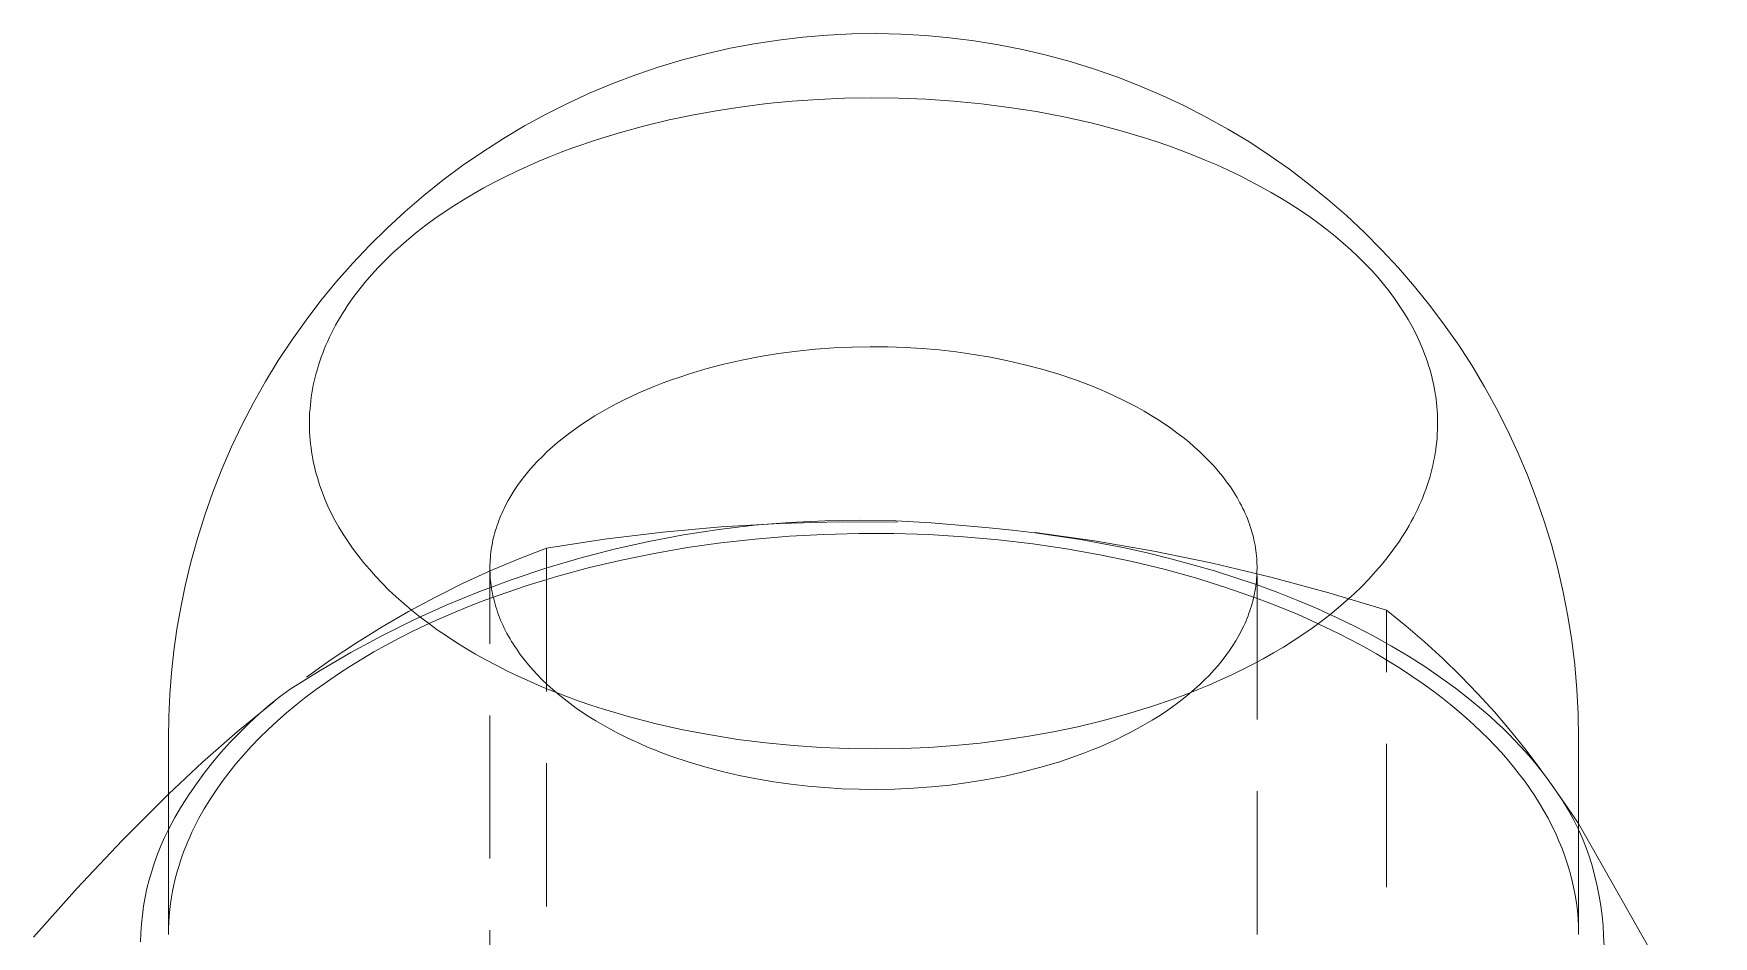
# Model space of a CAD drawing. Header units: millimetres. Extents: x -427 to 4679, y -324 to 2971.
# Drawn here: x 2578.63 to 2593.52, y 1173.72 to 1181.73 of the extents above; entities that cross this region are included whole.
import ezdxf

# ---------------------------------------------------------------- set-up
doc = ezdxf.new("R2010")
doc.units = ezdxf.units.MM
doc.linetypes.add('HIDDEN', pattern=[1.905, 1.27, -0.635])
doc.layers.add('ZANO_R', color=7, linetype='Continuous', lineweight=0)
doc.layers.add('ZANO_R_przerywana', color=7, linetype='HIDDEN', lineweight=0)

msp = doc.modelspace()

# ---------------------------------------------------------------- linework, layer by layer
at = {"layer": 'ZANO_R'}
for p, q in [((2585.016, 1181.638), (2585.231, 1181.671)), ((2585.231, 1181.671), (2585.447, 1181.697)), ((2585.447, 1181.697), (2585.664, 1181.715)), ((2585.664, 1181.715), (2585.881, 1181.725)), ((2585.881, 1181.725), (2586.099, 1181.728)), ((2586.099, 1181.728), (2586.316, 1181.723)), ((2586.316, 1181.723), (2586.533, 1181.711)), ((2586.533, 1181.711), (2586.75, 1181.691)), ((2586.75, 1181.691), (2586.966, 1181.664)), ((2586.966, 1181.664), (2587.18, 1181.629)), ((2584.38, 1181.495), (2584.591, 1181.55)), ((2584.591, 1181.55), (2584.803, 1181.598)), ((2584.803, 1181.598), (2585.016, 1181.638)), ((2587.18, 1181.629), (2587.394, 1181.587)), ((2587.394, 1181.587), (2587.606, 1181.537)), ((2587.606, 1181.537), (2587.816, 1181.48)), ((2583.763, 1181.286), (2583.966, 1181.362)), ((2583.966, 1181.362), (2584.172, 1181.432)), ((2584.172, 1181.432), (2584.38, 1181.495)), ((2587.816, 1181.48), (2588.024, 1181.416)), ((2588.024, 1181.416), (2588.229, 1181.344)), ((2583.562, 1181.202), (2583.763, 1181.286)), ((2588.229, 1181.344), (2588.432, 1181.266)), ((2588.432, 1181.266), (2588.632, 1181.18)), ((2583.17, 1181.013), (2583.365, 1181.111)), ((2583.365, 1181.111), (2583.562, 1181.202)), ((2588.632, 1181.18), (2588.829, 1181.088)), ((2588.829, 1181.088), (2589.023, 1180.988)), ((2582.979, 1180.909), (2583.17, 1181.013)), ((2589.023, 1180.988), (2589.213, 1180.882)), ((2582.609, 1180.681), (2582.792, 1180.798)), ((2582.792, 1180.798), (2582.979, 1180.909)), ((2589.213, 1180.882), (2589.399, 1180.77)), ((2589.399, 1180.77), (2589.581, 1180.651)), ((2582.43, 1180.557), (2582.609, 1180.681)), ((2589.581, 1180.651), (2589.759, 1180.526)), ((2582.256, 1180.427), (2582.43, 1180.557)), ((2589.759, 1180.526), (2589.932, 1180.394)), ((2582.086, 1180.292), (2582.256, 1180.427)), ((2589.932, 1180.394), (2590.101, 1180.257)), ((2581.921, 1180.15), (2582.086, 1180.292)), ((2590.101, 1180.257), (2590.265, 1180.114)), ((2581.761, 1180.003), (2581.921, 1180.15)), ((2590.265, 1180.114), (2590.424, 1179.965)), ((2581.606, 1179.85), (2581.761, 1180.003)), ((2590.424, 1179.965), (2590.577, 1179.811)), ((2581.457, 1179.692), (2581.606, 1179.85)), ((2590.577, 1179.811), (2590.725, 1179.651)), ((2581.313, 1179.529), (2581.457, 1179.692)), ((2590.725, 1179.651), (2590.868, 1179.487)), ((2581.175, 1179.361), (2581.313, 1179.529)), ((2590.868, 1179.487), (2591.005, 1179.318)), ((2581.043, 1179.188), (2581.175, 1179.361)), ((2591.005, 1179.318), (2591.135, 1179.144)), ((2580.917, 1179.011), (2581.043, 1179.188)), ((2591.135, 1179.144), (2591.26, 1178.965)), ((2580.797, 1178.829), (2580.917, 1179.011)), ((2580.684, 1178.644), (2580.797, 1178.829)), ((2591.26, 1178.965), (2591.378, 1178.782)), ((2591.378, 1178.782), (2591.49, 1178.596)), ((2580.577, 1178.454), (2580.684, 1178.644)), ((2591.49, 1178.596), (2591.595, 1178.405)), ((2580.477, 1178.262), (2580.577, 1178.454)), ((2591.595, 1178.405), (2591.694, 1178.211)), ((2580.383, 1178.065), (2580.477, 1178.262)), ((2591.694, 1178.211), (2591.785, 1178.014)), ((2580.297, 1177.866), (2580.383, 1178.065)), ((2591.785, 1178.014), (2591.87, 1177.814)), ((2580.217, 1177.663), (2580.297, 1177.866)), ((2591.87, 1177.814), (2591.948, 1177.61)), ((2580.145, 1177.458), (2580.217, 1177.663)), ((2591.948, 1177.61), (2592.019, 1177.405)), ((2580.08, 1177.251), (2580.145, 1177.458)), ((2592.019, 1177.405), (2592.082, 1177.197)), ((2580.021, 1177.041), (2580.08, 1177.251)), ((2592.082, 1177.197), (2592.138, 1176.986)), ((2579.971, 1176.83), (2580.021, 1177.041)), ((2592.138, 1176.986), (2592.187, 1176.774)), ((2579.932, 1176.639), (2579.971, 1176.83)), ((2592.187, 1176.774), (2592.228, 1176.561)), ((2579.898, 1176.447), (2579.932, 1176.639)), ((2579.871, 1176.255), (2579.898, 1176.447)), ((2592.228, 1176.561), (2592.262, 1176.346)), ((2592.262, 1176.346), (2592.289, 1176.13)), ((2579.85, 1176.061), (2579.871, 1176.255)), ((2579.835, 1175.867), (2579.85, 1176.061)), ((2592.289, 1176.13), (2592.308, 1175.913)), ((2579.826, 1175.673), (2579.835, 1175.867)), ((2592.308, 1175.913), (2592.319, 1175.696)), ((2579.823, 1175.478), (2579.826, 1175.673)), ((2592.319, 1175.696), (2592.323, 1175.478)), ((2579.823, 1173.739), (2579.823, 1175.478)), ((2592.323, 1175.478), (2592.323, 1173.739)), ((2579.412, 1174.573), (2579.823, 1174.984)), ((2579.823, 1174.672), (2579.788, 1174.6)), ((2592.323, 1174.724), (2593.518, 1172.617)), ((2592.358, 1174.59), (2592.323, 1174.672)), ((2579.014, 1174.151), (2579.412, 1174.573)), ((2579.756, 1174.527), (2579.726, 1174.453)), ((2579.788, 1174.6), (2579.756, 1174.527)), ((2592.389, 1174.508), (2592.358, 1174.59)), ((2579.699, 1174.378), (2579.675, 1174.302)), ((2579.726, 1174.453), (2579.699, 1174.378)), ((2592.419, 1174.424), (2592.389, 1174.508)), ((2592.445, 1174.339), (2592.419, 1174.424)), ((2579.653, 1174.225), (2579.633, 1174.148)), ((2579.675, 1174.302), (2579.653, 1174.225)), ((2592.468, 1174.254), (2592.445, 1174.339)), ((2592.488, 1174.168), (2592.468, 1174.254)), ((2578.628, 1173.717), (2579.014, 1174.151)), ((2579.617, 1174.07), (2579.603, 1173.991)), ((2579.633, 1174.148), (2579.617, 1174.07)), ((2592.506, 1174.081), (2592.488, 1174.168)), ((2592.52, 1173.993), (2592.506, 1174.081)), ((2579.603, 1173.991), (2579.592, 1173.912)), ((2592.532, 1173.905), (2592.52, 1173.993)), ((2579.584, 1173.833), (2579.578, 1173.753)), ((2579.592, 1173.912), (2579.584, 1173.833)), ((2592.54, 1173.817), (2592.532, 1173.905)), ((2592.545, 1173.729), (2592.54, 1173.817)), ((2579.578, 1173.753), (2579.575, 1173.674)), ((2592.548, 1173.64), (2592.545, 1173.729))]:
    msp.add_line(p, q, dxfattribs=at)
at = {"layer": 'ZANO_R_przerywana'}
for p, q in [((2584.695, 1181.047), (2584.911, 1181.08)), ((2584.911, 1181.08), (2585.129, 1181.107)), ((2585.129, 1181.107), (2585.353, 1181.129)), ((2585.353, 1181.129), (2585.582, 1181.145)), ((2585.582, 1181.145), (2585.815, 1181.155)), ((2585.815, 1181.155), (2586.053, 1181.159)), ((2586.053, 1181.159), (2586.294, 1181.156)), ((2586.294, 1181.156), (2586.537, 1181.146)), ((2586.537, 1181.146), (2586.783, 1181.13)), ((2586.783, 1181.13), (2587.029, 1181.106)), ((2587.029, 1181.106), (2587.274, 1181.074)), ((2587.274, 1181.074), (2587.519, 1181.036)), ((2584.045, 1180.911), (2584.262, 1180.963)), ((2584.262, 1180.963), (2584.479, 1181.008)), ((2584.479, 1181.008), (2584.695, 1181.047)), ((2587.519, 1181.036), (2587.761, 1180.989)), ((2587.761, 1180.989), (2588.001, 1180.936)), ((2588.001, 1180.936), (2588.236, 1180.875)), ((2583.408, 1180.715), (2583.618, 1180.787)), ((2583.618, 1180.787), (2583.83, 1180.852)), ((2583.83, 1180.852), (2584.045, 1180.911)), ((2588.236, 1180.875), (2588.466, 1180.807)), ((2588.466, 1180.807), (2588.579, 1180.77)), ((2588.579, 1180.77), (2588.69, 1180.732)), ((2583.101, 1180.594), (2583.202, 1180.636)), ((2583.202, 1180.636), (2583.305, 1180.676)), ((2583.305, 1180.676), (2583.408, 1180.715)), ((2588.69, 1180.732), (2588.799, 1180.692)), ((2588.799, 1180.692), (2588.907, 1180.65)), ((2588.907, 1180.65), (2589.012, 1180.607)), ((2582.807, 1180.458), (2582.904, 1180.505)), ((2582.904, 1180.505), (2583.002, 1180.55)), ((2583.002, 1180.55), (2583.101, 1180.594)), ((2589.012, 1180.607), (2589.116, 1180.563)), ((2589.116, 1180.563), (2589.217, 1180.517)), ((2589.217, 1180.517), (2589.316, 1180.469)), ((2589.316, 1180.469), (2589.413, 1180.42)), ((2582.528, 1180.308), (2582.619, 1180.36)), ((2582.619, 1180.36), (2582.712, 1180.41)), ((2582.712, 1180.41), (2582.807, 1180.458)), ((2589.413, 1180.42), (2589.507, 1180.37)), ((2589.507, 1180.37), (2589.599, 1180.319)), ((2589.599, 1180.319), (2589.688, 1180.266)), ((2582.268, 1180.145), (2582.352, 1180.201)), ((2582.352, 1180.201), (2582.439, 1180.255)), ((2582.439, 1180.255), (2582.528, 1180.308)), ((2589.688, 1180.266), (2589.775, 1180.212)), ((2589.775, 1180.212), (2589.859, 1180.158)), ((2582.028, 1179.969), (2582.106, 1180.029)), ((2582.106, 1180.029), (2582.185, 1180.088)), ((2582.185, 1180.088), (2582.268, 1180.145)), ((2589.859, 1180.158), (2589.94, 1180.102)), ((2589.94, 1180.102), (2590.019, 1180.045)), ((2590.019, 1180.045), (2590.094, 1179.988)), ((2581.882, 1179.846), (2581.954, 1179.908)), ((2581.954, 1179.908), (2582.028, 1179.969)), ((2590.094, 1179.988), (2590.167, 1179.929)), ((2590.167, 1179.929), (2590.237, 1179.87)), ((2590.237, 1179.87), (2590.303, 1179.811)), ((2581.746, 1179.719), (2581.812, 1179.783)), ((2581.812, 1179.783), (2581.882, 1179.846)), ((2590.303, 1179.811), (2590.367, 1179.751)), ((2590.367, 1179.751), (2590.429, 1179.69)), ((2581.565, 1179.521), (2581.622, 1179.588)), ((2581.622, 1179.588), (2581.683, 1179.654)), ((2581.683, 1179.654), (2581.746, 1179.719)), ((2590.429, 1179.69), (2590.487, 1179.629)), ((2590.487, 1179.629), (2590.542, 1179.567)), ((2581.459, 1179.385), (2581.511, 1179.454)), ((2581.511, 1179.454), (2581.565, 1179.521)), ((2590.542, 1179.567), (2590.594, 1179.505)), ((2590.594, 1179.505), (2590.643, 1179.443)), ((2590.643, 1179.443), (2590.69, 1179.38)), ((2581.367, 1179.247), (2581.389, 1179.282)), ((2581.389, 1179.282), (2581.411, 1179.316)), ((2581.411, 1179.316), (2581.459, 1179.385)), ((2590.69, 1179.38), (2590.733, 1179.318)), ((2590.733, 1179.318), (2590.774, 1179.255)), ((2581.287, 1179.107), (2581.305, 1179.142)), ((2581.305, 1179.142), (2581.325, 1179.177)), ((2581.325, 1179.177), (2581.345, 1179.212)), ((2581.345, 1179.212), (2581.367, 1179.247)), ((2590.774, 1179.255), (2590.812, 1179.193)), ((2590.812, 1179.193), (2590.847, 1179.13)), ((2590.847, 1179.13), (2590.879, 1179.068)), ((2581.219, 1178.966), (2581.235, 1179.001)), ((2581.235, 1179.001), (2581.251, 1179.037)), ((2581.251, 1179.037), (2581.269, 1179.072)), ((2581.269, 1179.072), (2581.287, 1179.107)), ((2590.879, 1179.068), (2590.909, 1179.005)), ((2590.909, 1179.005), (2590.936, 1178.943)), ((2581.165, 1178.824), (2581.177, 1178.859)), ((2581.177, 1178.859), (2581.191, 1178.895)), ((2581.191, 1178.895), (2581.205, 1178.93)), ((2581.205, 1178.93), (2581.219, 1178.966)), ((2584.907, 1178.833), (2584.746, 1178.796)), ((2585.069, 1178.864), (2584.907, 1178.833)), ((2585.232, 1178.891), (2585.069, 1178.864)), ((2585.396, 1178.912), (2585.232, 1178.891)), ((2585.56, 1178.929), (2585.396, 1178.912)), ((2585.722, 1178.941), (2585.56, 1178.929)), ((2585.883, 1178.949), (2585.722, 1178.941)), ((2586.043, 1178.952), (2585.883, 1178.949)), ((2586.199, 1178.95), (2586.043, 1178.952)), ((2586.353, 1178.945), (2586.199, 1178.95)), ((2586.504, 1178.936), (2586.353, 1178.945)), ((2586.654, 1178.923), (2586.504, 1178.936)), ((2586.805, 1178.906), (2586.654, 1178.923)), ((2586.958, 1178.884), (2586.805, 1178.906)), ((2587.111, 1178.858), (2586.958, 1178.884)), ((2587.263, 1178.827), (2587.111, 1178.858)), ((2590.936, 1178.943), (2590.949, 1178.912)), ((2590.949, 1178.912), (2590.961, 1178.881)), ((2590.961, 1178.881), (2590.972, 1178.849)), ((2590.972, 1178.849), (2590.983, 1178.817)), ((2581.115, 1178.647), (2581.123, 1178.682)), ((2581.123, 1178.682), (2581.133, 1178.717)), ((2581.133, 1178.717), (2581.143, 1178.753)), ((2581.143, 1178.753), (2581.153, 1178.788)), ((2581.153, 1178.788), (2581.165, 1178.824)), ((2584.357, 1178.683), (2584.282, 1178.657)), ((2584.433, 1178.708), (2584.357, 1178.683)), ((2584.588, 1178.755), (2584.433, 1178.708)), ((2584.746, 1178.796), (2584.588, 1178.755)), ((2587.415, 1178.792), (2587.263, 1178.827)), ((2587.566, 1178.752), (2587.415, 1178.792)), ((2587.715, 1178.707), (2587.566, 1178.752)), ((2587.862, 1178.658), (2587.715, 1178.707)), ((2590.983, 1178.817), (2590.993, 1178.785)), ((2590.993, 1178.785), (2591.003, 1178.753)), ((2591.003, 1178.753), (2591.012, 1178.721)), ((2591.012, 1178.721), (2591.021, 1178.688)), ((2591.021, 1178.688), (2591.029, 1178.655)), ((2581.089, 1178.505), (2581.094, 1178.54)), ((2581.094, 1178.54), (2581.101, 1178.576)), ((2581.101, 1178.576), (2581.107, 1178.611)), ((2581.107, 1178.611), (2581.115, 1178.647)), ((2583.993, 1178.542), (2583.924, 1178.51)), ((2584.063, 1178.572), (2583.993, 1178.542)), ((2584.135, 1178.602), (2584.063, 1178.572)), ((2584.208, 1178.63), (2584.135, 1178.602)), ((2584.282, 1178.657), (2584.208, 1178.63)), ((2587.934, 1178.632), (2587.862, 1178.658)), ((2588.005, 1178.604), (2587.934, 1178.632)), ((2588.075, 1178.575), (2588.005, 1178.604)), ((2588.144, 1178.545), (2588.075, 1178.575)), ((2588.212, 1178.514), (2588.144, 1178.545)), ((2591.029, 1178.655), (2591.036, 1178.622)), ((2591.036, 1178.622), (2591.043, 1178.589)), ((2591.043, 1178.589), (2591.049, 1178.556)), ((2591.049, 1178.556), (2591.054, 1178.522)), ((2581.075, 1178.365), (2581.078, 1178.4)), ((2581.078, 1178.4), (2581.081, 1178.435)), ((2581.081, 1178.435), (2581.085, 1178.47)), ((2581.085, 1178.47), (2581.089, 1178.505)), ((2583.726, 1178.409), (2583.664, 1178.374)), ((2583.791, 1178.444), (2583.726, 1178.409)), ((2583.857, 1178.477), (2583.791, 1178.444)), ((2583.924, 1178.51), (2583.857, 1178.477)), ((2588.279, 1178.482), (2588.212, 1178.514)), ((2588.345, 1178.449), (2588.279, 1178.482)), ((2588.409, 1178.415), (2588.345, 1178.449)), ((2588.472, 1178.38), (2588.409, 1178.415)), ((2591.054, 1178.522), (2591.059, 1178.489)), ((2591.059, 1178.489), (2591.063, 1178.455)), ((2591.063, 1178.455), (2591.066, 1178.421)), ((2591.066, 1178.421), (2591.069, 1178.387)), ((2591.069, 1178.387), (2591.071, 1178.353)), ((2581.073, 1178.295), (2581.074, 1178.33)), ((2581.073, 1178.261), (2581.073, 1178.295)), ((2581.073, 1178.226), (2581.073, 1178.261)), ((2581.074, 1178.33), (2581.075, 1178.365)), ((2583.486, 1178.263), (2583.43, 1178.224)), ((2583.543, 1178.3), (2583.486, 1178.263)), ((2583.603, 1178.338), (2583.543, 1178.3)), ((2583.664, 1178.374), (2583.603, 1178.338)), ((2588.533, 1178.343), (2588.472, 1178.38)), ((2588.593, 1178.306), (2588.533, 1178.343)), ((2588.651, 1178.268), (2588.593, 1178.306)), ((2588.708, 1178.229), (2588.651, 1178.268)), ((2591.071, 1178.353), (2591.072, 1178.318)), ((2591.072, 1178.318), (2591.073, 1178.284)), ((2591.073, 1178.249), (2591.072, 1178.214)), ((2591.073, 1178.284), (2591.073, 1178.249)), ((2581.075, 1178.192), (2581.073, 1178.226)), ((2581.077, 1178.158), (2581.075, 1178.192)), ((2581.079, 1178.123), (2581.077, 1178.158)), ((2581.083, 1178.09), (2581.079, 1178.123)), ((2581.087, 1178.056), (2581.083, 1178.09)), ((2583.275, 1178.104), (2583.227, 1178.063)), ((2583.325, 1178.145), (2583.275, 1178.104)), ((2583.377, 1178.185), (2583.325, 1178.145)), ((2583.43, 1178.224), (2583.377, 1178.185)), ((2588.763, 1178.189), (2588.708, 1178.229)), ((2588.815, 1178.149), (2588.763, 1178.189)), ((2588.867, 1178.107), (2588.815, 1178.149)), ((2588.916, 1178.065), (2588.867, 1178.107)), ((2591.065, 1178.11), (2591.061, 1178.074)), ((2591.068, 1178.145), (2591.065, 1178.11)), ((2591.07, 1178.18), (2591.068, 1178.145)), ((2591.072, 1178.214), (2591.07, 1178.18)), ((2581.092, 1178.022), (2581.087, 1178.056)), ((2581.097, 1177.989), (2581.092, 1178.022)), ((2581.103, 1177.955), (2581.097, 1177.989)), ((2581.11, 1177.922), (2581.103, 1177.955)), ((2583.096, 1177.937), (2583.056, 1177.894)), ((2583.138, 1177.979), (2583.096, 1177.937)), ((2583.181, 1178.022), (2583.138, 1177.979)), ((2583.227, 1178.063), (2583.181, 1178.022)), ((2588.963, 1178.023), (2588.916, 1178.065)), ((2589.008, 1177.979), (2588.963, 1178.023)), ((2589.051, 1177.935), (2589.008, 1177.979)), ((2589.093, 1177.891), (2589.051, 1177.935)), ((2591.045, 1177.969), (2591.038, 1177.933)), ((2591.051, 1178.004), (2591.045, 1177.969)), ((2591.057, 1178.039), (2591.051, 1178.004)), ((2591.061, 1178.074), (2591.057, 1178.039)), ((2581.117, 1177.889), (2581.11, 1177.922)), ((2581.125, 1177.856), (2581.117, 1177.889)), ((2581.134, 1177.824), (2581.125, 1177.856)), ((2581.143, 1177.791), (2581.134, 1177.824)), ((2581.152, 1177.759), (2581.143, 1177.791)), ((2582.983, 1177.808), (2582.949, 1177.764)), ((2583.018, 1177.851), (2582.983, 1177.808)), ((2583.056, 1177.894), (2583.018, 1177.851)), ((2589.132, 1177.846), (2589.093, 1177.891)), ((2589.169, 1177.8), (2589.132, 1177.846)), ((2589.203, 1177.754), (2589.169, 1177.8)), ((2591.003, 1177.791), (2590.992, 1177.756)), ((2591.013, 1177.827), (2591.003, 1177.791)), ((2591.022, 1177.862), (2591.013, 1177.827)), ((2591.031, 1177.898), (2591.022, 1177.862)), ((2591.038, 1177.933), (2591.031, 1177.898)), ((2581.163, 1177.727), (2581.152, 1177.759)), ((2581.174, 1177.695), (2581.163, 1177.727)), ((2581.185, 1177.664), (2581.174, 1177.695)), ((2581.197, 1177.633), (2581.185, 1177.664)), ((2582.888, 1177.676), (2582.861, 1177.632)), ((2582.918, 1177.72), (2582.888, 1177.676)), ((2582.949, 1177.764), (2582.918, 1177.72)), ((2589.236, 1177.708), (2589.203, 1177.754)), ((2589.252, 1177.685), (2589.236, 1177.708)), ((2589.267, 1177.662), (2589.252, 1177.685)), ((2589.281, 1177.638), (2589.267, 1177.662)), ((2589.295, 1177.615), (2589.281, 1177.638)), ((2590.955, 1177.649), (2590.941, 1177.614)), ((2590.968, 1177.685), (2590.955, 1177.649)), ((2590.981, 1177.72), (2590.968, 1177.685)), ((2590.992, 1177.756), (2590.981, 1177.72)), ((2581.21, 1177.601), (2581.197, 1177.633)), ((2581.237, 1177.539), (2581.21, 1177.601)), ((2581.266, 1177.477), (2581.237, 1177.539)), ((2582.79, 1177.5), (2582.78, 1177.478)), ((2582.801, 1177.522), (2582.79, 1177.5)), ((2582.812, 1177.544), (2582.801, 1177.522)), ((2582.835, 1177.588), (2582.812, 1177.544)), ((2582.861, 1177.632), (2582.835, 1177.588)), ((2589.308, 1177.592), (2589.295, 1177.615)), ((2589.321, 1177.568), (2589.308, 1177.592)), ((2589.334, 1177.545), (2589.321, 1177.568)), ((2589.345, 1177.521), (2589.334, 1177.545)), ((2589.357, 1177.497), (2589.345, 1177.521)), ((2589.367, 1177.474), (2589.357, 1177.497)), ((2590.894, 1177.508), (2590.877, 1177.473)), ((2590.911, 1177.543), (2590.894, 1177.508)), ((2590.926, 1177.579), (2590.911, 1177.543)), ((2590.941, 1177.614), (2590.926, 1177.579)), ((2581.299, 1177.414), (2581.266, 1177.477)), ((2581.334, 1177.352), (2581.299, 1177.414)), ((2581.372, 1177.289), (2581.334, 1177.352)), ((2582.73, 1177.346), (2582.723, 1177.324)), ((2582.737, 1177.368), (2582.73, 1177.346)), ((2582.745, 1177.39), (2582.737, 1177.368)), ((2582.753, 1177.412), (2582.745, 1177.39)), ((2582.761, 1177.434), (2582.753, 1177.412)), ((2582.77, 1177.456), (2582.761, 1177.434)), ((2582.78, 1177.478), (2582.77, 1177.456)), ((2584.205, 1177.308), (2584.723, 1177.354)), ((2585.014, 1177.368), (2584.701, 1177.331)), ((2584.723, 1177.354), (2585.243, 1177.385)), ((2585.327, 1177.394), (2585.014, 1177.368)), ((2585.243, 1177.385), (2585.763, 1177.398)), ((2585.641, 1177.409), (2585.327, 1177.394)), ((2585.956, 1177.414), (2585.641, 1177.409)), ((2585.763, 1177.398), (2586.283, 1177.395)), ((2586.27, 1177.408), (2585.956, 1177.414)), ((2586.584, 1177.391), (2586.27, 1177.408)), ((2586.897, 1177.364), (2586.584, 1177.391)), ((2587.099, 1177.347), (2586.897, 1177.364)), ((2587.302, 1177.326), (2587.099, 1177.347)), ((2589.378, 1177.45), (2589.367, 1177.474)), ((2589.387, 1177.427), (2589.378, 1177.45)), ((2589.396, 1177.403), (2589.387, 1177.427)), ((2589.405, 1177.379), (2589.396, 1177.403)), ((2589.413, 1177.356), (2589.405, 1177.379)), ((2589.42, 1177.332), (2589.413, 1177.356)), ((2590.821, 1177.367), (2590.8, 1177.332)), ((2590.84, 1177.402), (2590.821, 1177.367)), ((2590.859, 1177.437), (2590.84, 1177.402)), ((2590.877, 1177.473), (2590.859, 1177.437)), ((2581.412, 1177.227), (2581.372, 1177.289)), ((2581.456, 1177.164), (2581.412, 1177.227)), ((2582.692, 1177.194), (2582.688, 1177.173)), ((2582.696, 1177.216), (2582.692, 1177.194)), ((2582.7, 1177.238), (2582.696, 1177.216)), ((2582.705, 1177.259), (2582.7, 1177.238)), ((2582.711, 1177.281), (2582.705, 1177.259)), ((2582.717, 1177.303), (2582.711, 1177.281)), ((2582.723, 1177.324), (2582.717, 1177.303)), ((2583.175, 1177.164), (2583.689, 1177.244)), ((2583.689, 1177.244), (2584.205, 1177.308)), ((2584.081, 1177.225), (2583.774, 1177.157)), ((2584.39, 1177.283), (2584.081, 1177.225)), ((2584.701, 1177.331), (2584.39, 1177.283)), ((2584.721, 1177.212), (2584.423, 1177.17)), ((2585.023, 1177.246), (2584.721, 1177.212)), ((2585.327, 1177.271), (2585.023, 1177.246)), ((2585.634, 1177.288), (2585.327, 1177.271)), ((2585.942, 1177.296), (2585.634, 1177.288)), ((2586.252, 1177.295), (2585.942, 1177.296)), ((2586.562, 1177.286), (2586.252, 1177.295)), ((2586.872, 1177.267), (2586.562, 1177.286)), ((2587.18, 1177.24), (2586.872, 1177.267)), ((2587.484, 1177.204), (2587.18, 1177.24)), ((2587.504, 1177.302), (2587.302, 1177.326)), ((2587.784, 1177.16), (2587.484, 1177.204)), ((2587.707, 1177.273), (2587.504, 1177.302)), ((2587.505, 1177.305), (2588.032, 1177.23)), ((2587.909, 1177.241), (2587.707, 1177.273)), ((2588.111, 1177.205), (2587.909, 1177.241)), ((2588.032, 1177.23), (2588.557, 1177.139)), ((2588.311, 1177.164), (2588.111, 1177.205)), ((2589.427, 1177.309), (2589.42, 1177.332)), ((2589.434, 1177.285), (2589.427, 1177.309)), ((2589.44, 1177.262), (2589.434, 1177.285)), ((2589.445, 1177.238), (2589.44, 1177.262)), ((2589.45, 1177.215), (2589.445, 1177.238)), ((2589.455, 1177.191), (2589.45, 1177.215)), ((2589.459, 1177.168), (2589.455, 1177.191)), ((2590.734, 1177.228), (2590.686, 1177.159)), ((2590.757, 1177.263), (2590.734, 1177.228)), ((2590.779, 1177.297), (2590.757, 1177.263)), ((2590.8, 1177.332), (2590.779, 1177.297)), ((2581.502, 1177.102), (2581.456, 1177.164)), ((2581.552, 1177.039), (2581.502, 1177.102)), ((2582.675, 1177.062), (2582.674, 1177.039)), ((2582.677, 1177.084), (2582.675, 1177.062)), ((2582.675, 1176.963), (2582.924, 1177.068)), ((2582.679, 1177.106), (2582.677, 1177.084)), ((2582.681, 1177.129), (2582.679, 1177.106)), ((2582.684, 1177.151), (2582.681, 1177.129)), ((2582.688, 1177.173), (2582.684, 1177.151)), ((2582.924, 1177.068), (2583.175, 1177.164)), ((2583.47, 1177.077), (2583.168, 1176.988)), ((2583.175, 1177.164), (2583.175, 1172.805)), ((2583.774, 1177.157), (2583.47, 1177.077)), ((2583.839, 1177.06), (2583.554, 1176.993)), ((2584.129, 1177.119), (2583.839, 1177.06)), ((2584.423, 1177.17), (2584.129, 1177.119)), ((2588.078, 1177.107), (2587.784, 1177.16)), ((2588.367, 1177.047), (2588.078, 1177.107)), ((2588.511, 1177.12), (2588.311, 1177.164)), ((2588.65, 1176.978), (2588.367, 1177.047)), ((2588.708, 1177.072), (2588.511, 1177.12)), ((2588.557, 1177.139), (2589.078, 1177.032)), ((2588.903, 1177.019), (2588.708, 1177.072)), ((2589.462, 1177.145), (2589.459, 1177.168)), ((2589.465, 1177.121), (2589.462, 1177.145)), ((2589.468, 1177.098), (2589.465, 1177.121)), ((2589.47, 1177.075), (2589.468, 1177.098)), ((2589.471, 1177.052), (2589.47, 1177.075)), ((2589.472, 1177.029), (2589.471, 1177.052)), ((2590.635, 1177.091), (2590.581, 1177.023)), ((2590.686, 1177.159), (2590.635, 1177.091)), ((2581.604, 1176.978), (2581.552, 1177.039)), ((2581.659, 1176.916), (2581.604, 1176.978)), ((2581.717, 1176.855), (2581.659, 1176.916)), ((2582.431, 1176.851), (2582.675, 1176.963)), ((2582.674, 1177.039), (2582.673, 1177.017)), ((2582.673, 1177.017), (2582.673, 1176.994)), ((2582.673, 1176.994), (2582.673, 1176.971)), ((2582.673, 1176.971), (2582.674, 1176.948)), ((2582.673, 1168.698), (2582.673, 1176.962)), ((2582.674, 1176.948), (2582.675, 1176.925)), ((2582.675, 1176.925), (2582.676, 1176.902)), ((2582.676, 1176.902), (2582.678, 1176.879)), ((2583.168, 1176.988), (2582.87, 1176.888)), ((2583.275, 1176.918), (2583.002, 1176.835)), ((2583.554, 1176.993), (2583.275, 1176.918)), ((2588.927, 1176.902), (2588.65, 1176.978)), ((2589.096, 1176.963), (2588.903, 1177.019)), ((2589.196, 1176.818), (2588.927, 1176.902)), ((2589.078, 1177.032), (2589.596, 1176.909)), ((2589.286, 1176.903), (2589.096, 1176.963)), ((2589.473, 1176.84), (2589.286, 1176.903)), ((2589.467, 1176.871), (2589.469, 1176.893)), ((2589.469, 1176.893), (2589.47, 1176.916)), ((2589.47, 1176.916), (2589.472, 1176.938)), ((2589.473, 1177.006), (2589.472, 1177.029)), ((2589.472, 1176.961), (2589.473, 1176.983)), ((2589.472, 1176.938), (2589.472, 1176.961)), ((2589.473, 1176.983), (2589.473, 1177.006)), ((2589.473, 1176.916), (2589.473, 1168.698)), ((2589.596, 1176.909), (2590.11, 1176.77)), ((2590.523, 1176.957), (2590.463, 1176.891)), ((2590.581, 1177.023), (2590.523, 1176.957)), ((2581.778, 1176.794), (2581.717, 1176.855)), ((2581.842, 1176.734), (2581.778, 1176.794)), ((2582.189, 1176.731), (2582.431, 1176.851)), ((2582.575, 1176.778), (2582.285, 1176.659)), ((2582.87, 1176.888), (2582.575, 1176.778)), ((2582.736, 1176.744), (2582.605, 1176.696)), ((2582.678, 1176.879), (2582.681, 1176.856)), ((2582.681, 1176.856), (2582.684, 1176.833)), ((2582.684, 1176.833), (2582.687, 1176.81)), ((2582.687, 1176.81), (2582.691, 1176.786)), ((2582.691, 1176.786), (2582.695, 1176.763)), ((2582.695, 1176.763), (2582.7, 1176.739)), ((2583.002, 1176.835), (2582.736, 1176.744)), ((2589.458, 1176.726), (2589.196, 1176.818)), ((2589.445, 1176.74), (2589.45, 1176.761)), ((2589.45, 1176.761), (2589.454, 1176.783)), ((2589.454, 1176.783), (2589.458, 1176.805)), ((2589.458, 1176.805), (2589.461, 1176.827)), ((2589.461, 1176.827), (2589.464, 1176.849)), ((2589.464, 1176.849), (2589.467, 1176.871)), ((2589.656, 1176.772), (2589.473, 1176.84)), ((2589.835, 1176.701), (2589.656, 1176.772)), ((2590.11, 1176.77), (2590.62, 1176.615)), ((2590.333, 1176.761), (2590.264, 1176.698)), ((2590.4, 1176.825), (2590.333, 1176.761)), ((2590.463, 1176.891), (2590.4, 1176.825)), ((2581.719, 1176.469), (2581.952, 1176.604)), ((2581.909, 1176.674), (2581.842, 1176.734)), ((2581.979, 1176.615), (2581.909, 1176.674)), ((2581.952, 1176.604), (2582.189, 1176.731)), ((2582.052, 1176.557), (2581.979, 1176.615)), ((2582.285, 1176.659), (2581.998, 1176.529)), ((2582.476, 1176.645), (2582.35, 1176.593)), ((2582.605, 1176.696), (2582.476, 1176.645)), ((2582.7, 1176.739), (2582.706, 1176.716)), ((2582.706, 1176.716), (2582.712, 1176.692)), ((2582.712, 1176.692), (2582.718, 1176.669)), ((2582.718, 1176.669), (2582.725, 1176.645)), ((2582.725, 1176.645), (2582.733, 1176.622)), ((2582.733, 1176.622), (2582.741, 1176.598)), ((2582.741, 1176.598), (2582.749, 1176.574)), ((2589.401, 1176.588), (2589.409, 1176.61)), ((2589.409, 1176.61), (2589.416, 1176.631)), ((2589.416, 1176.631), (2589.423, 1176.653)), ((2589.423, 1176.653), (2589.429, 1176.675)), ((2589.429, 1176.675), (2589.435, 1176.697)), ((2589.435, 1176.697), (2589.44, 1176.718)), ((2589.44, 1176.718), (2589.445, 1176.74)), ((2589.586, 1176.678), (2589.458, 1176.726)), ((2589.712, 1176.628), (2589.586, 1176.678)), ((2589.836, 1176.576), (2589.712, 1176.628)), ((2590.011, 1176.627), (2589.835, 1176.701)), ((2590.182, 1176.549), (2590.011, 1176.627)), ((2590.192, 1176.636), (2590.117, 1176.575)), ((2590.264, 1176.698), (2590.192, 1176.636)), ((2590.62, 1172.255), (2590.62, 1176.615)), ((2590.62, 1176.615), (2590.791, 1176.477)), ((2581.49, 1176.327), (2581.719, 1176.469)), ((2581.998, 1176.529), (2581.716, 1176.389)), ((2582.103, 1176.483), (2581.984, 1176.426)), ((2582.127, 1176.499), (2582.052, 1176.557)), ((2582.225, 1176.539), (2582.103, 1176.483)), ((2582.206, 1176.442), (2582.127, 1176.499)), ((2582.35, 1176.593), (2582.225, 1176.539)), ((2582.749, 1176.574), (2582.759, 1176.551)), ((2582.759, 1176.551), (2582.768, 1176.527)), ((2582.768, 1176.527), (2582.778, 1176.504)), ((2582.778, 1176.504), (2582.789, 1176.48)), ((2582.789, 1176.48), (2582.8, 1176.456)), ((2582.8, 1176.456), (2582.812, 1176.433)), ((2589.334, 1176.434), (2589.345, 1176.456)), ((2589.345, 1176.456), (2589.356, 1176.478)), ((2589.356, 1176.478), (2589.366, 1176.5)), ((2589.366, 1176.5), (2589.375, 1176.522)), ((2589.375, 1176.522), (2589.384, 1176.544)), ((2589.384, 1176.544), (2589.393, 1176.566)), ((2589.393, 1176.566), (2589.401, 1176.588)), ((2589.958, 1176.522), (2589.836, 1176.576)), ((2589.96, 1176.457), (2589.878, 1176.4)), ((2590.077, 1176.466), (2589.958, 1176.522)), ((2590.04, 1176.515), (2589.96, 1176.457)), ((2590.117, 1176.575), (2590.04, 1176.515)), ((2590.194, 1176.409), (2590.077, 1176.466)), ((2590.348, 1176.468), (2590.182, 1176.549)), ((2590.509, 1176.384), (2590.348, 1176.468)), ((2590.791, 1176.477), (2590.957, 1176.334)), ((2581.266, 1176.178), (2581.49, 1176.327)), ((2581.716, 1176.389), (2581.439, 1176.24)), ((2581.754, 1176.306), (2581.644, 1176.245)), ((2581.868, 1176.367), (2581.754, 1176.306)), ((2581.984, 1176.426), (2581.868, 1176.367)), ((2582.287, 1176.387), (2582.206, 1176.442)), ((2582.371, 1176.332), (2582.287, 1176.387)), ((2582.457, 1176.278), (2582.371, 1176.332)), ((2582.812, 1176.433), (2582.824, 1176.409)), ((2582.824, 1176.409), (2582.837, 1176.386)), ((2582.837, 1176.386), (2582.851, 1176.362)), ((2582.851, 1176.362), (2582.864, 1176.339)), ((2582.864, 1176.339), (2582.879, 1176.316)), ((2582.879, 1176.316), (2582.894, 1176.292)), ((2589.228, 1176.257), (2589.258, 1176.301)), ((2589.258, 1176.301), (2589.285, 1176.345)), ((2589.285, 1176.345), (2589.311, 1176.39)), ((2589.311, 1176.39), (2589.334, 1176.434)), ((2589.793, 1176.344), (2589.707, 1176.289)), ((2589.878, 1176.4), (2589.793, 1176.344)), ((2590.309, 1176.35), (2590.194, 1176.409)), ((2590.421, 1176.29), (2590.309, 1176.35)), ((2590.665, 1176.297), (2590.509, 1176.384)), ((2590.816, 1176.207), (2590.665, 1176.297)), ((2590.957, 1176.334), (2591.12, 1176.186)), ((2581.046, 1176.022), (2581.266, 1176.178)), ((2581.439, 1176.24), (2581.168, 1176.082)), ((2581.536, 1176.181), (2581.432, 1176.117)), ((2581.644, 1176.245), (2581.536, 1176.181)), ((2582.546, 1176.226), (2582.457, 1176.278)), ((2582.638, 1176.174), (2582.546, 1176.226)), ((2582.733, 1176.124), (2582.638, 1176.174)), ((2582.894, 1176.292), (2582.91, 1176.269)), ((2582.91, 1176.269), (2582.942, 1176.223)), ((2582.942, 1176.223), (2582.977, 1176.177)), ((2582.977, 1176.177), (2583.014, 1176.132)), ((2589.127, 1176.126), (2589.163, 1176.17)), ((2589.163, 1176.17), (2589.196, 1176.214)), ((2589.196, 1176.214), (2589.228, 1176.257)), ((2589.526, 1176.185), (2589.433, 1176.135)), ((2589.617, 1176.236), (2589.526, 1176.185)), ((2589.707, 1176.289), (2589.617, 1176.236)), ((2590.531, 1176.227), (2590.421, 1176.29)), ((2590.638, 1176.164), (2590.531, 1176.227)), ((2590.743, 1176.098), (2590.638, 1176.164)), ((2590.961, 1176.115), (2590.816, 1176.207)), ((2591.12, 1176.186), (2591.277, 1176.033)), ((2581.168, 1176.082), (2580.901, 1175.915)), ((2581.33, 1176.051), (2581.232, 1175.984)), ((2581.432, 1176.117), (2581.33, 1176.051)), ((2582.829, 1176.075), (2582.733, 1176.124)), ((2582.928, 1176.028), (2582.829, 1176.075)), ((2583.03, 1175.982), (2582.928, 1176.028)), ((2583.014, 1176.132), (2583.053, 1176.087)), ((2583.053, 1176.087), (2583.094, 1176.042)), ((2583.094, 1176.042), (2583.137, 1175.998)), ((2589.008, 1175.998), (2589.05, 1176.04)), ((2589.05, 1176.04), (2589.09, 1176.083)), ((2589.09, 1176.083), (2589.127, 1176.126)), ((2589.242, 1176.039), (2589.144, 1175.994)), ((2589.339, 1176.086), (2589.242, 1176.039)), ((2589.433, 1176.135), (2589.339, 1176.086)), ((2590.845, 1176.031), (2590.743, 1176.098)), ((2590.944, 1175.963), (2590.845, 1176.031)), ((2591.1, 1176.02), (2590.961, 1176.115)), ((2591.233, 1175.923), (2591.1, 1176.02)), ((2591.277, 1176.033), (2591.43, 1175.875)), ((2580.901, 1175.915), (2580.806, 1175.844)), ((2581.136, 1175.916), (2581.044, 1175.847)), ((2581.232, 1175.984), (2581.136, 1175.916)), ((2583.133, 1175.937), (2583.03, 1175.982)), ((2583.239, 1175.894), (2583.133, 1175.937)), ((2583.137, 1175.998), (2583.183, 1175.955)), ((2583.183, 1175.955), (2583.23, 1175.912)), ((2583.23, 1175.912), (2583.279, 1175.87)), ((2583.346, 1175.852), (2583.239, 1175.894)), ((2583.279, 1175.87), (2583.33, 1175.829)), ((2583.456, 1175.813), (2583.346, 1175.852)), ((2588.841, 1175.868), (2588.738, 1175.83)), ((2588.821, 1175.833), (2588.87, 1175.873)), ((2588.943, 1175.909), (2588.841, 1175.868)), ((2588.87, 1175.873), (2588.918, 1175.914)), ((2588.918, 1175.914), (2588.964, 1175.956)), ((2589.044, 1175.951), (2588.943, 1175.909)), ((2588.964, 1175.956), (2589.008, 1175.998)), ((2589.144, 1175.994), (2589.044, 1175.951)), ((2591.04, 1175.893), (2590.944, 1175.963)), ((2591.116, 1175.835), (2591.04, 1175.893)), ((2591.36, 1175.824), (2591.233, 1175.923)), ((2591.43, 1175.875), (2591.577, 1175.713)), ((2580.436, 1175.54), (2580.756, 1175.803)), ((2580.714, 1175.769), (2580.624, 1175.692)), ((2580.806, 1175.844), (2580.714, 1175.769)), ((2580.869, 1175.704), (2580.786, 1175.632)), ((2580.955, 1175.776), (2580.869, 1175.704)), ((2581.044, 1175.847), (2580.955, 1175.776)), ((2583.33, 1175.829), (2583.383, 1175.788)), ((2583.383, 1175.788), (2583.438, 1175.748)), ((2583.438, 1175.748), (2583.494, 1175.709)), ((2583.567, 1175.774), (2583.456, 1175.813)), ((2583.494, 1175.709), (2583.552, 1175.671)), ((2583.68, 1175.738), (2583.567, 1175.774)), ((2583.91, 1175.67), (2583.68, 1175.738)), ((2588.528, 1175.757), (2588.315, 1175.692)), ((2588.738, 1175.83), (2588.528, 1175.757)), ((2588.602, 1175.677), (2588.66, 1175.715)), ((2588.66, 1175.715), (2588.715, 1175.753)), ((2588.715, 1175.753), (2588.769, 1175.793)), ((2588.769, 1175.793), (2588.821, 1175.833)), ((2591.189, 1175.777), (2591.116, 1175.835)), ((2591.26, 1175.718), (2591.189, 1175.777)), ((2591.329, 1175.659), (2591.26, 1175.718)), ((2591.481, 1175.723), (2591.36, 1175.824)), ((2591.539, 1175.672), (2591.481, 1175.723)), ((2591.577, 1175.713), (2591.72, 1175.546)), ((2580.536, 1175.612), (2580.452, 1175.529)), ((2580.624, 1175.692), (2580.536, 1175.612)), ((2580.707, 1175.558), (2580.63, 1175.483)), ((2580.786, 1175.632), (2580.707, 1175.558)), ((2583.552, 1175.671), (2583.612, 1175.634)), ((2583.612, 1175.634), (2583.674, 1175.598)), ((2583.674, 1175.598), (2583.736, 1175.563)), ((2583.736, 1175.563), (2583.801, 1175.528)), ((2584.145, 1175.609), (2583.91, 1175.67)), ((2584.384, 1175.555), (2584.145, 1175.609)), ((2584.627, 1175.509), (2584.384, 1175.555)), ((2587.884, 1175.582), (2587.667, 1175.536)), ((2588.1, 1175.633), (2587.884, 1175.582)), ((2588.315, 1175.692), (2588.1, 1175.633)), ((2588.355, 1175.534), (2588.419, 1175.568)), ((2588.419, 1175.568), (2588.482, 1175.604)), ((2588.482, 1175.604), (2588.543, 1175.64)), ((2588.543, 1175.64), (2588.602, 1175.677)), ((2591.395, 1175.599), (2591.329, 1175.659)), ((2591.459, 1175.538), (2591.395, 1175.599)), ((2591.595, 1175.621), (2591.539, 1175.672)), ((2591.65, 1175.569), (2591.595, 1175.621)), ((2591.703, 1175.517), (2591.65, 1175.569)), ((2580.125, 1175.267), (2580.436, 1175.54)), ((2580.37, 1175.444), (2580.29, 1175.356)), ((2580.452, 1175.529), (2580.37, 1175.444)), ((2580.557, 1175.407), (2580.488, 1175.331)), ((2580.63, 1175.483), (2580.557, 1175.407)), ((2583.801, 1175.528), (2583.866, 1175.495)), ((2583.866, 1175.495), (2583.933, 1175.463)), ((2583.933, 1175.463), (2584.001, 1175.432)), ((2584.001, 1175.432), (2584.07, 1175.402)), ((2584.871, 1175.47), (2584.627, 1175.509)), ((2585.117, 1175.439), (2584.871, 1175.47)), ((2585.363, 1175.415), (2585.117, 1175.439)), ((2585.608, 1175.398), (2585.363, 1175.415)), ((2586.793, 1175.416), (2586.564, 1175.399)), ((2587.017, 1175.437), (2586.793, 1175.416)), ((2587.235, 1175.465), (2587.017, 1175.437)), ((2587.45, 1175.497), (2587.235, 1175.465)), ((2587.667, 1175.536), (2587.45, 1175.497)), ((2588.011, 1175.376), (2588.082, 1175.405)), ((2588.082, 1175.405), (2588.153, 1175.436)), ((2588.153, 1175.436), (2588.222, 1175.467)), ((2588.222, 1175.467), (2588.289, 1175.5)), ((2588.289, 1175.5), (2588.355, 1175.534)), ((2591.521, 1175.477), (2591.459, 1175.538)), ((2591.581, 1175.415), (2591.521, 1175.477)), ((2591.638, 1175.353), (2591.581, 1175.415)), ((2591.754, 1175.464), (2591.703, 1175.517)), ((2591.72, 1175.546), (2591.857, 1175.375)), ((2591.804, 1175.411), (2591.754, 1175.464)), ((2591.852, 1175.358), (2591.804, 1175.411)), ((2579.823, 1174.984), (2580.125, 1175.267)), ((2580.214, 1175.265), (2580.141, 1175.171)), ((2580.29, 1175.356), (2580.214, 1175.265)), ((2580.488, 1175.331), (2580.421, 1175.253)), ((2584.07, 1175.402), (2584.141, 1175.373)), ((2584.141, 1175.373), (2584.212, 1175.346)), ((2584.212, 1175.346), (2584.284, 1175.319)), ((2584.284, 1175.319), (2584.43, 1175.27)), ((2584.43, 1175.27), (2584.579, 1175.225)), ((2585.852, 1175.388), (2585.608, 1175.398)), ((2586.093, 1175.386), (2585.852, 1175.388)), ((2586.33, 1175.389), (2586.093, 1175.386)), ((2586.564, 1175.399), (2586.33, 1175.389)), ((2587.557, 1175.223), (2587.712, 1175.269)), ((2587.712, 1175.269), (2587.789, 1175.294)), ((2587.789, 1175.294), (2587.864, 1175.32)), ((2587.864, 1175.32), (2587.938, 1175.347)), ((2587.938, 1175.347), (2588.011, 1175.376)), ((2591.694, 1175.29), (2591.638, 1175.353)), ((2591.747, 1175.226), (2591.694, 1175.29)), ((2591.899, 1175.305), (2591.852, 1175.358)), ((2591.857, 1175.375), (2591.989, 1175.199)), ((2591.944, 1175.252), (2591.899, 1175.305)), ((2580.141, 1175.171), (2580.071, 1175.076)), ((2580.358, 1175.174), (2580.298, 1175.095)), ((2580.421, 1175.253), (2580.358, 1175.174)), ((2584.579, 1175.225), (2584.73, 1175.185)), ((2584.73, 1175.185), (2584.882, 1175.15)), ((2584.882, 1175.15), (2585.035, 1175.119)), ((2585.035, 1175.119), (2585.188, 1175.093)), ((2586.913, 1175.087), (2587.076, 1175.113)), ((2587.076, 1175.113), (2587.239, 1175.145)), ((2587.239, 1175.145), (2587.399, 1175.181)), ((2587.399, 1175.181), (2587.557, 1175.223)), ((2591.797, 1175.162), (2591.747, 1175.226)), ((2591.846, 1175.098), (2591.797, 1175.162)), ((2591.987, 1175.198), (2591.944, 1175.252)), ((2592.029, 1175.144), (2591.987, 1175.198)), ((2592.069, 1175.09), (2592.029, 1175.144)), ((2580.004, 1174.978), (2579.94, 1174.878)), ((2580.071, 1175.076), (2580.004, 1174.978)), ((2580.242, 1175.015), (2580.189, 1174.934)), ((2580.298, 1175.095), (2580.242, 1175.015)), ((2585.188, 1175.093), (2585.34, 1175.072)), ((2585.34, 1175.072), (2585.492, 1175.055)), ((2585.492, 1175.055), (2585.642, 1175.042)), ((2585.642, 1175.042), (2585.792, 1175.032)), ((2585.792, 1175.032), (2585.946, 1175.027)), ((2585.946, 1175.027), (2586.103, 1175.026)), ((2586.103, 1175.026), (2586.262, 1175.029)), ((2586.262, 1175.029), (2586.424, 1175.036)), ((2586.424, 1175.036), (2586.586, 1175.048)), ((2586.586, 1175.048), (2586.75, 1175.065)), ((2586.75, 1175.065), (2586.913, 1175.087)), ((2591.892, 1175.033), (2591.846, 1175.098)), ((2591.935, 1174.968), (2591.892, 1175.033)), ((2591.977, 1174.902), (2591.935, 1174.968)), ((2592.125, 1175.01), (2592.069, 1175.09)), ((2592.179, 1174.928), (2592.125, 1175.01)), ((2592.146, 1174.982), (2592.323, 1174.724)), ((2579.94, 1174.878), (2579.88, 1174.776)), ((2580.116, 1174.812), (2580.094, 1174.771)), ((2580.14, 1174.853), (2580.116, 1174.812)), ((2580.189, 1174.934), (2580.14, 1174.853)), ((2592.016, 1174.836), (2591.977, 1174.902)), ((2592.053, 1174.77), (2592.016, 1174.836)), ((2592.23, 1174.844), (2592.179, 1174.928)), ((2592.278, 1174.759), (2592.23, 1174.844)), ((2579.88, 1174.776), (2579.823, 1174.672)), ((2580.051, 1174.688), (2580.031, 1174.646)), ((2580.072, 1174.729), (2580.051, 1174.688)), ((2580.094, 1174.771), (2580.072, 1174.729)), ((2592.087, 1174.703), (2592.053, 1174.77)), ((2592.12, 1174.636), (2592.087, 1174.703)), ((2592.323, 1174.672), (2592.278, 1174.759)), ((2579.977, 1174.521), (2579.961, 1174.478)), ((2579.994, 1174.563), (2579.977, 1174.521)), ((2580.012, 1174.604), (2579.994, 1174.563)), ((2580.031, 1174.646), (2580.012, 1174.604)), ((2592.149, 1174.568), (2592.12, 1174.636)), ((2592.177, 1174.501), (2592.149, 1174.568)), ((2579.931, 1174.394), (2579.917, 1174.351)), ((2579.945, 1174.436), (2579.931, 1174.394)), ((2579.961, 1174.478), (2579.945, 1174.436)), ((2592.202, 1174.433), (2592.177, 1174.501)), ((2592.225, 1174.364), (2592.202, 1174.433)), ((2592.245, 1174.296), (2592.225, 1174.364)), ((2579.881, 1174.223), (2579.871, 1174.18)), ((2579.892, 1174.266), (2579.881, 1174.223)), ((2579.904, 1174.308), (2579.892, 1174.266)), ((2579.917, 1174.351), (2579.904, 1174.308)), ((2592.263, 1174.227), (2592.245, 1174.296)), ((2592.279, 1174.158), (2592.263, 1174.227)), ((2579.85, 1174.071), (2579.842, 1174.016)), ((2579.86, 1174.125), (2579.85, 1174.071)), ((2579.871, 1174.18), (2579.86, 1174.125)), ((2592.292, 1174.089), (2592.279, 1174.158)), ((2592.303, 1174.02), (2592.292, 1174.089)), ((2579.835, 1173.961), (2579.83, 1173.905)), ((2579.842, 1174.016), (2579.835, 1173.961)), ((2592.312, 1173.95), (2592.303, 1174.02)), ((2592.318, 1173.881), (2592.312, 1173.95)), ((2579.824, 1173.794), (2579.823, 1173.739)), ((2579.826, 1173.85), (2579.824, 1173.794)), ((2579.83, 1173.905), (2579.826, 1173.85)), ((2592.322, 1173.811), (2592.318, 1173.881))]:
    msp.add_line(p, q, dxfattribs=at)

doc.saveas('drawing.dxf')
